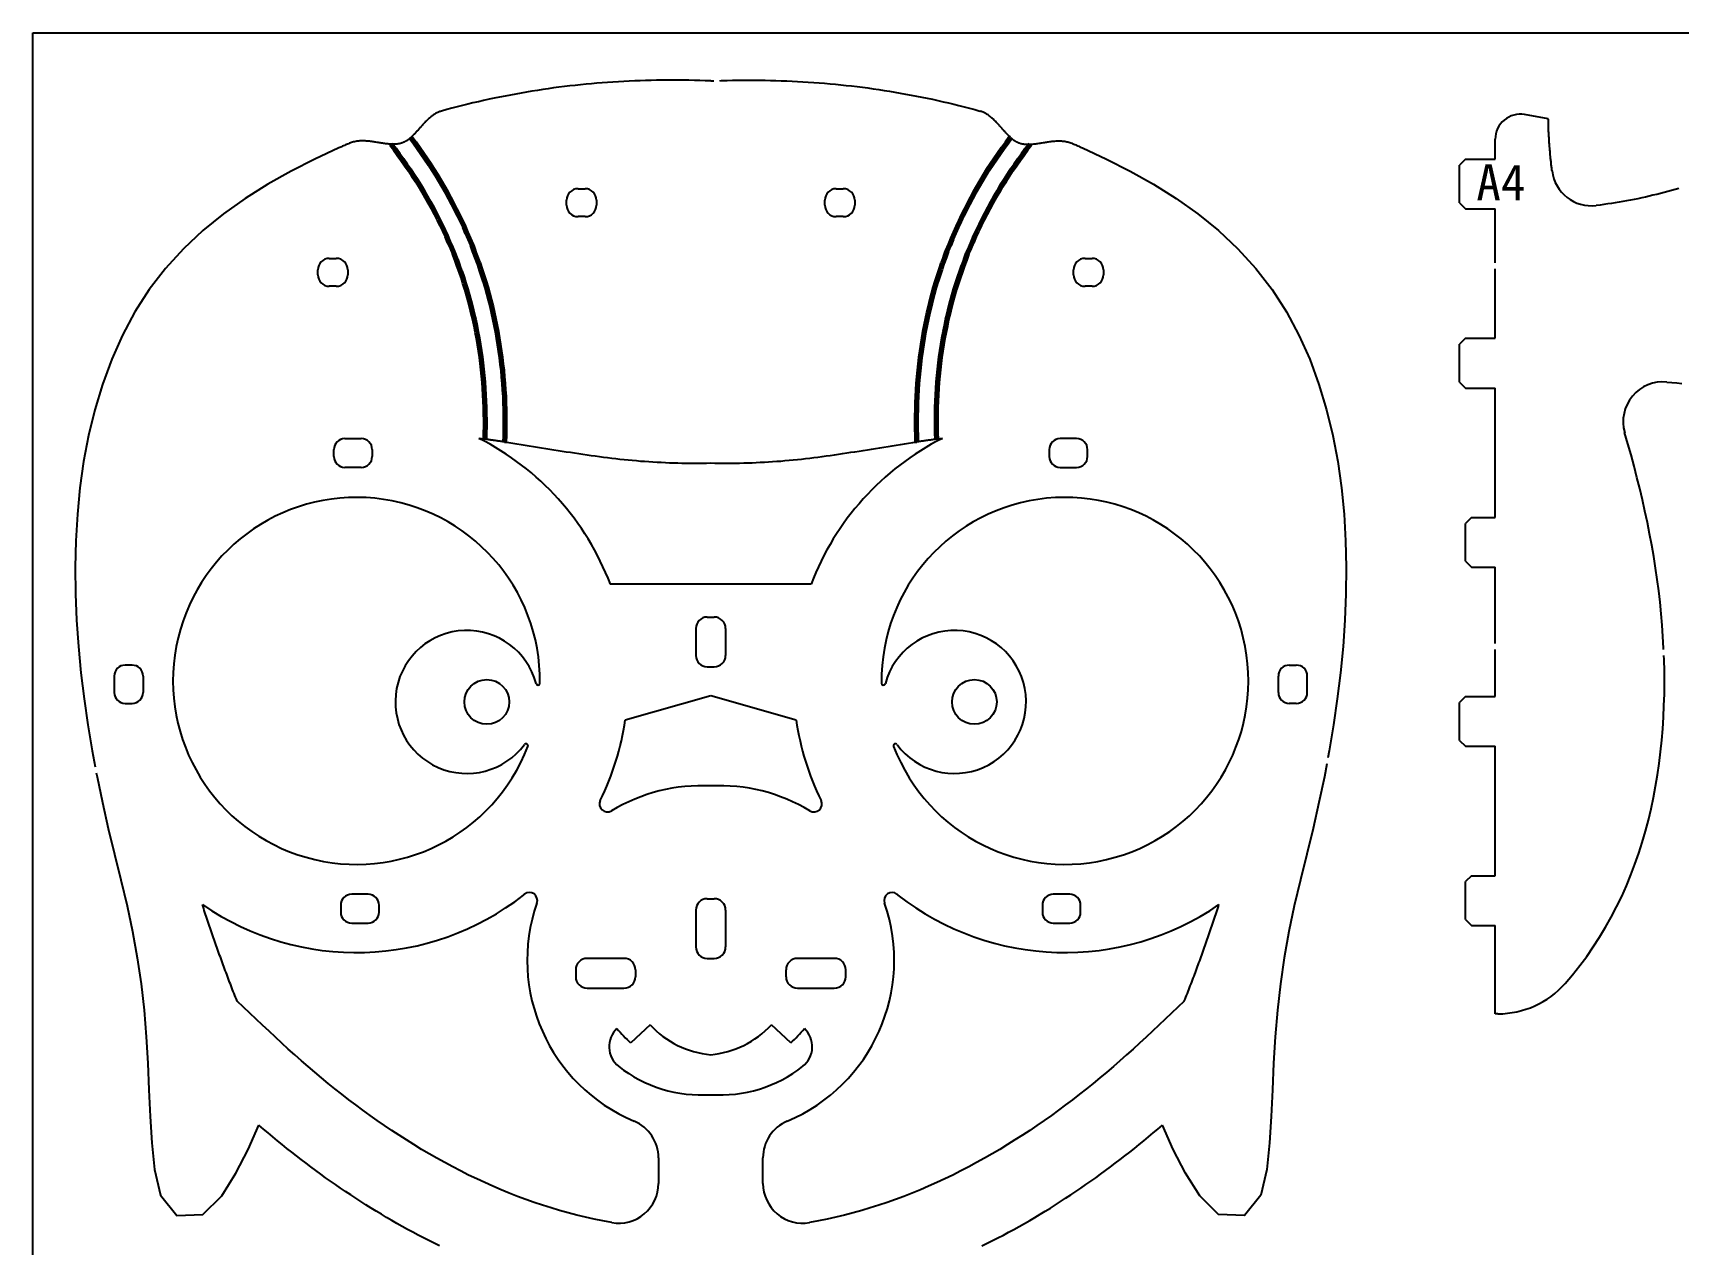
# Model space of a CAD drawing. Header units: millimetres. Extents: x 927 to 1533, y 508 to 795.
# Drawn here: x 927.2 to 1092.5, y 668.6 to 790.3 of the extents above; entities that cross this region are included whole.
import ezdxf

# ---------------------------------------------------------------- set-up
doc = ezdxf.new("R2010")
doc.units = ezdxf.units.MM
doc.layers.add('1', color=7, linetype='Continuous', true_color=0xffffff)
doc.layers.add('激光切割', color=7, linetype='Continuous')

msp = doc.modelspace()

# ---------------------------------------------------------------- linework, layer by layer
at = {"layer": '1', "color": 1, "linetype": 'Continuous', "lineweight": 70}
for points in [[(963.14, 779.1), (963.53, 778.6), (963.91, 778.08), (964.28, 777.57), (964.65, 777.05), (965, 776.52), (965.36, 775.99), (965.7, 775.46), (966.04, 774.92), (966.37, 774.37), (966.69, 773.82), (967, 773.27), (967.31, 772.71), (967.61, 772.14), (967.9, 771.58), (968.18, 771), (968.45, 770.43), (968.72, 769.85), (968.97, 769.27), (969.22, 768.69), (969.46, 768.11), (969.69, 767.52), (969.91, 766.93), (970.12, 766.33), (970.32, 765.74), (970.51, 765.14), (970.7, 764.53), (970.88, 763.93), (971.04, 763.32), (971.2, 762.71), (971.35, 762.1), (971.5, 761.48), (971.63, 760.86), (971.75, 760.24), (971.87, 759.61), (971.98, 758.98), (972.08, 758.35), (972.17, 757.72), (972.25, 757.09), (972.32, 756.46), (972.38, 755.82), (972.44, 755.19), (972.49, 754.55), (972.52, 753.92), (972.56, 753.28), (972.58, 752.65), (972.59, 752.01), (972.6, 751.38), (972.6, 750.74), (972.59, 750.1), (972.57, 749.47)], [(965.14, 779.78), (965.53, 779.25), (965.91, 778.72), (966.29, 778.19), (966.66, 777.65), (967.02, 777.1), (967.37, 776.55), (967.72, 775.99), (968.06, 775.43), (968.39, 774.87), (968.72, 774.3), (969.03, 773.72), (969.34, 773.14), (969.64, 772.56), (969.93, 771.97), (970.22, 771.38), (970.49, 770.79), (970.75, 770.2), (971.01, 769.6), (971.26, 769), (971.49, 768.39), (971.72, 767.78), (971.94, 767.17), (972.15, 766.56), (972.36, 765.95), (972.55, 765.33), (972.74, 764.7), (972.91, 764.08), (973.08, 763.45), (973.24, 762.82), (973.39, 762.19), (973.53, 761.55), (973.66, 760.91), (973.78, 760.27), (973.9, 759.62), (974, 758.97), (974.1, 758.32), (974.19, 757.67), (974.27, 757.02), (974.34, 756.37), (974.4, 755.72), (974.45, 755.07), (974.5, 754.41), (974.54, 753.76), (974.56, 753.11), (974.58, 752.46), (974.6, 751.8), (974.6, 751.15), (974.6, 750.49), (974.58, 749.84), (974.56, 749.18)], [(1016, 749.18), (1015.98, 749.84), (1015.96, 750.49), (1015.96, 751.15), (1015.96, 751.8), (1015.98, 752.46), (1016, 753.11), (1016.02, 753.76), (1016.06, 754.41), (1016.1, 755.07), (1016.16, 755.72), (1016.22, 756.37), (1016.29, 757.02), (1016.37, 757.67), (1016.46, 758.32), (1016.55, 758.97), (1016.66, 759.62), (1016.78, 760.27), (1016.9, 760.91), (1017.03, 761.55), (1017.17, 762.19), (1017.32, 762.82), (1017.48, 763.45), (1017.65, 764.08), (1017.82, 764.7), (1018.01, 765.33), (1018.2, 765.95), (1018.4, 766.56), (1018.62, 767.17), (1018.84, 767.78), (1019.06, 768.39), (1019.3, 769), (1019.55, 769.6), (1019.8, 770.2), (1020.07, 770.79), (1020.34, 771.38), (1020.62, 771.97), (1020.92, 772.56), (1021.22, 773.14), (1021.52, 773.72), (1021.84, 774.3), (1022.17, 774.87), (1022.5, 775.43), (1022.84, 775.99), (1023.18, 776.55), (1023.54, 777.1), (1023.9, 777.65), (1024.27, 778.19), (1024.65, 778.72), (1025.03, 779.25), (1025.42, 779.78)], [(1017.99, 749.47), (1017.97, 750.1), (1017.96, 750.74), (1017.96, 751.38), (1017.97, 752.01), (1017.98, 752.65), (1018, 753.28), (1018.03, 753.92), (1018.07, 754.55), (1018.12, 755.19), (1018.18, 755.82), (1018.24, 756.46), (1018.31, 757.09), (1018.39, 757.72), (1018.48, 758.35), (1018.58, 758.98), (1018.69, 759.61), (1018.8, 760.24), (1018.93, 760.86), (1019.06, 761.48), (1019.2, 762.1), (1019.35, 762.71), (1019.51, 763.32), (1019.68, 763.93), (1019.86, 764.53), (1020.04, 765.14), (1020.24, 765.74), (1020.44, 766.33), (1020.65, 766.93), (1020.87, 767.52), (1021.1, 768.11), (1021.34, 768.69), (1021.59, 769.27), (1021.84, 769.85), (1022.11, 770.43), (1022.38, 771), (1022.66, 771.58), (1022.95, 772.14), (1023.25, 772.71), (1023.56, 773.27), (1023.87, 773.82), (1024.19, 774.37), (1024.52, 774.92), (1024.86, 775.46), (1025.2, 775.99), (1025.55, 776.52), (1025.91, 777.05), (1026.28, 777.57), (1026.65, 778.08), (1027.03, 778.6), (1027.42, 779.1)]]:
    msp.add_lwpolyline(points, dxfattribs=at)
at = {"layer": '激光切割', "color": 7}
for p, q in [((927.16, 790.29), (1217.16, 790.29)), ((927.16, 580.29), (927.16, 790.29)), ((1079.45, 781.66), (1077.07, 782.08)), ((1074.13, 777.6), (1074.13, 779.62)), ((1071.13, 777.6), (1070.53, 777)), ((1071.13, 777.6), (1074.13, 777.6)), ((1070.53, 773.2), (1070.53, 777)), ((981.95, 774.63), (982.65, 774.63)), ((1007.9, 774.63), (1008.6, 774.63)), ((980.8, 772.98), (980.8, 773.48)), ((983.8, 773.48), (983.8, 772.98)), ((1006.75, 772.98), (1006.75, 773.48)), ((1009.75, 773.48), (1009.75, 772.98)), ((1070.53, 773.2), (1071.13, 772.6)), ((1071.13, 772.6), (1074.13, 772.6)), ((1074.13, 767.18), (1074.13, 772.6)), ((982.65, 771.83), (981.95, 771.83)), ((1008.6, 771.83), (1007.9, 771.83)), ((956.95, 767.63), (957.65, 767.63)), ((1032.9, 767.63), (1033.6, 767.63)), ((955.8, 765.98), (955.8, 766.48)), ((958.8, 766.48), (958.8, 765.98)), ((1031.75, 765.98), (1031.75, 766.48)), ((1034.75, 766.48), (1034.75, 765.98)), ((1074.13, 759.6), (1074.13, 766.58)), ((957.65, 764.83), (956.95, 764.83)), ((1033.6, 764.83), (1032.9, 764.83)), ((1071.13, 759.6), (1070.53, 759)), ((1070.53, 755.2), (1070.53, 759)), ((1071.13, 759.6), (1074.13, 759.6)), ((1070.53, 755.2), (1071.13, 754.6)), ((1071.13, 754.6), (1074.13, 754.6)), ((1074.13, 741.6), (1074.13, 754.6)), ((958.51, 749.52), (960.16, 749.52)), ((1032.05, 749.52), (1030.4, 749.52)), ((957.41, 747.72), (957.41, 748.42)), ((961.26, 748.42), (961.26, 747.72)), ((1029.3, 748.42), (1029.3, 747.72)), ((1033.15, 747.72), (1033.15, 748.42)), ((960.16, 746.62), (958.51, 746.62)), ((1030.4, 746.62), (1032.05, 746.62)), ((1071.73, 741.6), (1071.13, 741)), ((1071.13, 737.2), (1071.13, 741)), ((1071.73, 741.6), (1074.13, 741.6)), ((1071.13, 737.2), (1071.73, 736.6)), ((1071.73, 736.6), (1074.13, 736.6)), ((1074.13, 728.94), (1074.13, 736.6)), ((1005.37, 734.89), (985.19, 734.89)), ((994.93, 731.59), (995.63, 731.59)), ((993.78, 730.44), (993.78, 727.74)), ((996.78, 730.44), (996.78, 727.74)), ((1074.13, 723.6), (1074.13, 728.34)), ((937.13, 726.76), (936.43, 726.76)), ((994.93, 726.59), (995.63, 726.59)), ((1053.43, 726.76), (1054.13, 726.76)), ((935.33, 725.66), (935.33, 724.01)), ((938.23, 725.66), (938.23, 724.01)), ((1052.33, 724.01), (1052.33, 725.66)), ((1055.23, 724.01), (1055.23, 725.66)), ((936.43, 722.91), (937.13, 722.91)), ((995.28, 723.69), (986.69, 721.24)), ((1003.87, 721.24), (995.28, 723.69)), ((1054.13, 722.91), (1053.43, 722.91)), ((1071.13, 723.6), (1070.53, 723)), ((1070.53, 719.2), (1070.53, 723)), ((1071.13, 723.6), (1074.13, 723.6)), ((1070.53, 719.2), (1071.13, 718.6)), ((1071.13, 718.6), (1074.13, 718.6)), ((1074.13, 705.6), (1074.13, 718.6)), ((1071.73, 705.6), (1071.13, 705)), ((1071.13, 701.2), (1071.13, 705)), ((1071.73, 705.6), (1074.13, 705.6)), ((960.85, 703.73), (959.2, 703.73)), ((976.46, 703.66), (976.47, 703.66)), ((994.93, 703.29), (995.63, 703.29)), ((1014.09, 703.66), (1014.1, 703.66)), ((1031.36, 703.73), (1029.71, 703.73)), ((958.1, 702.63), (958.1, 701.93)), ((961.95, 701.93), (961.95, 702.63)), ((993.78, 702.14), (993.78, 698.44)), ((996.78, 702.14), (996.78, 698.44)), ((1028.61, 702.63), (1028.61, 701.93)), ((1032.46, 701.93), (1032.46, 702.63)), ((1071.13, 701.2), (1071.73, 700.6)), ((959.2, 700.83), (960.85, 700.83)), ((1029.71, 700.83), (1031.36, 700.83)), ((1071.73, 700.6), (1074.13, 700.6)), ((1074.13, 691.72), (1074.13, 700.6)), ((981.71, 696.14), (981.71, 695.44)), ((986.56, 697.29), (982.86, 697.29)), ((987.71, 696.14), (987.71, 695.44)), ((994.93, 697.29), (995.63, 697.29)), ((1002.85, 695.44), (1002.85, 696.14)), ((1007.7, 697.29), (1004, 697.29)), ((1008.85, 695.44), (1008.85, 696.14)), ((982.86, 694.29), (986.56, 694.29)), ((1004, 694.29), (1007.7, 694.29)), ((1074.39, 691.72), (1074.13, 691.72)), ((989.18, 690.62), (987.24, 688.81)), ((1003.32, 688.81), (1001.38, 690.62)), ((990.03, 677.24), (990.03, 674.68)), ((1000.53, 674.68), (1000.53, 677.24))]:
    msp.add_line(p, q, dxfattribs=at)
for points in [[(995.28, 785.46), (994.73, 785.48), (994.19, 785.5), (993.64, 785.51), (993.09, 785.53), (992.55, 785.54), (992, 785.54), (991.46, 785.55), (990.91, 785.55), (990.37, 785.54), (989.82, 785.53), (989.28, 785.52), (988.73, 785.51), (988.19, 785.49), (987.64, 785.47), (987.1, 785.45), (986.55, 785.42), (986.01, 785.39), (985.46, 785.35), (984.92, 785.32), (984.38, 785.28), (983.83, 785.23), (983.29, 785.18), (982.75, 785.13), (982.2, 785.08), (981.66, 785.02), (981.12, 784.96), (980.57, 784.9), (980.03, 784.83), (979.49, 784.76), (978.94, 784.68), (978.4, 784.6), (977.86, 784.52), (977.32, 784.43), (976.77, 784.34), (976.23, 784.25), (975.69, 784.15), (975.15, 784.05), (974.61, 783.95), (974.07, 783.84), (973.53, 783.73), (973, 783.62), (972.46, 783.5), (971.93, 783.38), (971.39, 783.25), (970.86, 783.13), (970.33, 782.99), (969.8, 782.86), (969.27, 782.72), (968.75, 782.58), (968.22, 782.43)], [(995.28, 785.46), (995.59, 785.47)], [(996.19, 785.49), (996.37, 785.5), (996.92, 785.51), (997.46, 785.53), (998.01, 785.54), (998.56, 785.54), (999.1, 785.55), (999.65, 785.55), (1000.19, 785.54), (1000.74, 785.53), (1001.28, 785.52), (1001.83, 785.51), (1002.37, 785.49), (1002.92, 785.47), (1003.46, 785.45), (1004.01, 785.42), (1004.55, 785.39), (1005.09, 785.35), (1005.64, 785.32), (1006.18, 785.28), (1006.73, 785.23), (1007.27, 785.18), (1007.81, 785.13), (1008.36, 785.08), (1008.9, 785.02), (1009.44, 784.96), (1009.99, 784.9), (1010.53, 784.83), (1011.07, 784.76), (1011.61, 784.68), (1012.16, 784.6), (1012.7, 784.52), (1013.24, 784.43), (1013.78, 784.34), (1014.33, 784.25), (1014.87, 784.15), (1015.41, 784.05), (1015.95, 783.95), (1016.49, 783.84), (1017.03, 783.73), (1017.56, 783.62), (1018.1, 783.5), (1018.63, 783.38), (1019.17, 783.25), (1019.7, 783.13), (1020.23, 782.99), (1020.76, 782.86), (1021.28, 782.72), (1021.81, 782.58), (1022.34, 782.43)], [(968.22, 782.43), (968.14, 782.41), (968.06, 782.38), (967.99, 782.35), (967.91, 782.32), (967.84, 782.29), (967.76, 782.25), (967.69, 782.22), (967.62, 782.18), (967.55, 782.13), (967.48, 782.09), (967.41, 782.05), (967.34, 782), (967.28, 781.95), (967.21, 781.9), (967.15, 781.85), (967.08, 781.8), (967.02, 781.74), (966.96, 781.69), (966.9, 781.63), (966.84, 781.58), (966.78, 781.52), (966.72, 781.46), (966.66, 781.4), (966.6, 781.35), (966.55, 781.29), (966.49, 781.23), (966.43, 781.17), (966.38, 781.11), (966.32, 781.04), (966.27, 780.98), (966.21, 780.92), (966.16, 780.86), (966.1, 780.8), (966.05, 780.74), (965.99, 780.67), (965.94, 780.61), (965.88, 780.55), (965.83, 780.49), (965.77, 780.43), (965.72, 780.37), (965.66, 780.31), (965.61, 780.24), (965.55, 780.18), (965.5, 780.12), (965.44, 780.07), (965.38, 780.01), (965.32, 779.95), (965.26, 779.89), (965.2, 779.84), (965.14, 779.78)], [(1025.42, 779.78), (1025.36, 779.84), (1025.3, 779.89), (1025.24, 779.95), (1025.18, 780.01), (1025.12, 780.07), (1025.06, 780.12), (1025.01, 780.18), (1024.95, 780.24), (1024.89, 780.31), (1024.84, 780.37), (1024.78, 780.43), (1024.73, 780.49), (1024.67, 780.55), (1024.62, 780.61), (1024.56, 780.67), (1024.51, 780.74), (1024.46, 780.8), (1024.4, 780.86), (1024.35, 780.92), (1024.29, 780.98), (1024.24, 781.04), (1024.18, 781.11), (1024.13, 781.17), (1024.07, 781.23), (1024.01, 781.29), (1023.96, 781.35), (1023.9, 781.4), (1023.84, 781.46), (1023.78, 781.52), (1023.72, 781.58), (1023.66, 781.63), (1023.6, 781.69), (1023.54, 781.74), (1023.48, 781.8), (1023.41, 781.85), (1023.35, 781.9), (1023.28, 781.95), (1023.22, 782), (1023.15, 782.05), (1023.08, 782.09), (1023.01, 782.13), (1022.94, 782.18), (1022.87, 782.22), (1022.79, 782.25), (1022.72, 782.29), (1022.65, 782.32), (1022.57, 782.35), (1022.49, 782.38), (1022.42, 782.41), (1022.34, 782.43)], [(1079.83, 776.42), (1079.82, 776.53), (1079.81, 776.63), (1079.8, 776.74), (1079.78, 776.84), (1079.77, 776.94), (1079.76, 777.05), (1079.75, 777.15), (1079.74, 777.26), (1079.73, 777.36), (1079.72, 777.47), (1079.7, 777.57), (1079.69, 777.67), (1079.68, 777.78), (1079.67, 777.88), (1079.66, 777.99), (1079.65, 778.09), (1079.64, 778.2), (1079.63, 778.3), (1079.63, 778.41), (1079.62, 778.51), (1079.61, 778.62), (1079.6, 778.72), (1079.59, 778.83), (1079.58, 778.93), (1079.57, 779.04), (1079.57, 779.14), (1079.56, 779.25), (1079.55, 779.35), (1079.55, 779.45), (1079.54, 779.56), (1079.53, 779.66), (1079.53, 779.77), (1079.52, 779.87), (1079.51, 779.98), (1079.51, 780.08), (1079.5, 780.19), (1079.5, 780.29), (1079.49, 780.4), (1079.49, 780.51), (1079.48, 780.61), (1079.48, 780.72), (1079.48, 780.82), (1079.47, 780.93), (1079.47, 781.03), (1079.47, 781.14), (1079.46, 781.24), (1079.46, 781.35), (1079.46, 781.45), (1079.46, 781.56), (1079.45, 781.66)], [(963.14, 779.1), (963.03, 779.11), (962.93, 779.12), (962.82, 779.13), (962.71, 779.14), (962.6, 779.15), (962.5, 779.17), (962.39, 779.19), (962.28, 779.2), (962.17, 779.22), (962.07, 779.24), (961.96, 779.25), (961.85, 779.27), (961.75, 779.29), (961.64, 779.31), (961.53, 779.32), (961.43, 779.34), (961.32, 779.36), (961.21, 779.37), (961.1, 779.39), (961, 779.4), (960.89, 779.41), (960.78, 779.42), (960.67, 779.43), (960.57, 779.44), (960.46, 779.44), (960.35, 779.44), (960.24, 779.45), (960.14, 779.44), (960.03, 779.44), (959.92, 779.43), (959.81, 779.42), (959.7, 779.4), (959.6, 779.39), (959.49, 779.36), (959.39, 779.34), (959.28, 779.31), (959.18, 779.28), (959.08, 779.24), (958.98, 779.2), (958.88, 779.15), (958.79, 779.11), (958.69, 779.07), (958.59, 779.03), (958.49, 778.99), (958.39, 778.95), (958.29, 778.91), (958.2, 778.86), (958.1, 778.82), (958, 778.78), (957.9, 778.74)], [(965.14, 779.78), (965.11, 779.75), (965.07, 779.72), (965.04, 779.7), (965.01, 779.67), (964.97, 779.64), (964.94, 779.61), (964.9, 779.59), (964.87, 779.56), (964.83, 779.54), (964.8, 779.51), (964.76, 779.49), (964.73, 779.46), (964.69, 779.44), (964.65, 779.42), (964.61, 779.39), (964.58, 779.37), (964.54, 779.35), (964.5, 779.33), (964.46, 779.31), (964.42, 779.3), (964.38, 779.28), (964.34, 779.26), (964.3, 779.25), (964.26, 779.23), (964.22, 779.22), (964.18, 779.2), (964.14, 779.19), (964.09, 779.18), (964.05, 779.17), (964.01, 779.16), (963.97, 779.15), (963.92, 779.14), (963.88, 779.13), (963.84, 779.13), (963.79, 779.12), (963.75, 779.12), (963.71, 779.11), (963.66, 779.11), (963.62, 779.1), (963.58, 779.1), (963.53, 779.1), (963.49, 779.1), (963.45, 779.1), (963.4, 779.1), (963.36, 779.1), (963.32, 779.1), (963.27, 779.1), (963.23, 779.1), (963.19, 779.1), (963.14, 779.1)], [(1025.42, 779.78), (1025.45, 779.75), (1025.48, 779.72), (1025.52, 779.7), (1025.55, 779.67), (1025.59, 779.64), (1025.62, 779.61), (1025.65, 779.59), (1025.69, 779.56), (1025.72, 779.54), (1025.76, 779.51), (1025.8, 779.49), (1025.83, 779.46), (1025.87, 779.44), (1025.91, 779.42), (1025.95, 779.39), (1025.98, 779.37), (1026.02, 779.35), (1026.06, 779.33), (1026.1, 779.31), (1026.14, 779.3), (1026.18, 779.28), (1026.22, 779.26), (1026.26, 779.25), (1026.3, 779.23), (1026.34, 779.22), (1026.38, 779.2), (1026.42, 779.19), (1026.47, 779.18), (1026.51, 779.17), (1026.55, 779.16), (1026.59, 779.15), (1026.64, 779.14), (1026.68, 779.13), (1026.72, 779.13), (1026.77, 779.12), (1026.81, 779.12), (1026.85, 779.11), (1026.9, 779.11), (1026.94, 779.1), (1026.98, 779.1), (1027.03, 779.1), (1027.07, 779.1), (1027.11, 779.1), (1027.16, 779.1), (1027.2, 779.1), (1027.24, 779.1), (1027.29, 779.1), (1027.33, 779.1), (1027.37, 779.1), (1027.42, 779.1)], [(1027.42, 779.1), (1027.52, 779.11), (1027.63, 779.12), (1027.74, 779.13), (1027.85, 779.14), (1027.96, 779.15), (1028.06, 779.17), (1028.17, 779.19), (1028.28, 779.2), (1028.38, 779.22), (1028.49, 779.24), (1028.6, 779.25), (1028.71, 779.27), (1028.81, 779.29), (1028.92, 779.31), (1029.03, 779.32), (1029.13, 779.34), (1029.24, 779.36), (1029.35, 779.37), (1029.46, 779.39), (1029.56, 779.4), (1029.67, 779.41), (1029.78, 779.42), (1029.88, 779.43), (1029.99, 779.44), (1030.1, 779.44), (1030.21, 779.44), (1030.32, 779.45), (1030.42, 779.44), (1030.53, 779.44), (1030.64, 779.43), (1030.75, 779.42), (1030.86, 779.4), (1030.96, 779.39), (1031.07, 779.36), (1031.17, 779.34), (1031.28, 779.31), (1031.38, 779.28), (1031.48, 779.24), (1031.58, 779.2), (1031.67, 779.15), (1031.77, 779.11), (1031.87, 779.07), (1031.97, 779.03), (1032.07, 778.99), (1032.17, 778.95), (1032.26, 778.91), (1032.36, 778.86), (1032.46, 778.82), (1032.56, 778.78), (1032.66, 778.74)], [(957.9, 778.74), (955.48, 777.62), (953.11, 776.41), (950.77, 775.09), (948.5, 773.66), (946.32, 772.11), (944.25, 770.44), (942.3, 768.61), (940.49, 766.63), (938.86, 764.5), (937.42, 762.27), (936.17, 759.93), (935.08, 757.49), (934.15, 754.97), (933.38, 752.41), (932.75, 749.83), (932.26, 747.22), (931.89, 744.59), (931.63, 741.94), (931.47, 739.26), (931.41, 736.59), (931.44, 733.93), (931.55, 731.28), (931.73, 728.64), (931.99, 726), (932.3, 723.38), (932.69, 720.76), (933.12, 718.15), (933.42, 716.54)], [(1032.66, 778.74), (1035.07, 777.62), (1037.45, 776.41), (1039.79, 775.09), (1042.06, 773.66), (1044.23, 772.11), (1046.3, 770.44), (1048.26, 768.61), (1050.07, 766.63), (1051.7, 764.5), (1053.14, 762.27), (1054.39, 759.93), (1055.48, 757.49), (1056.41, 754.97), (1057.18, 752.41), (1057.81, 749.83), (1058.3, 747.22), (1058.67, 744.59), (1058.93, 741.94), (1059.09, 739.26), (1059.15, 736.59), (1059.12, 733.93), (1059.01, 731.28), (1058.83, 728.64), (1058.57, 726), (1058.25, 723.38), (1057.87, 720.76), (1057.44, 718.15), (1057.3, 717.43)], [(1092.57, 774.67), (1092.2, 774.56), (1091.83, 774.45), (1091.46, 774.35), (1091.09, 774.25), (1090.72, 774.15), (1090.35, 774.06), (1089.97, 773.97), (1089.6, 773.88), (1089.22, 773.79), (1088.85, 773.71), (1088.47, 773.63), (1088.09, 773.55), (1087.71, 773.48), (1087.33, 773.41), (1086.95, 773.34), (1086.57, 773.28), (1086.19, 773.21), (1085.81, 773.15), (1085.43, 773.1), (1085.05, 773.04), (1084.67, 772.99), (1084.28, 772.95)], [(1091.37, 755.21), (1091.87, 755.16), (1092.37, 755.12), (1092.88, 755.07)], [(971.98, 749.55), (972, 749.54), (972.01, 749.54), (972.02, 749.54), (972.03, 749.54), (972.04, 749.54), (972.06, 749.54), (972.07, 749.54), (972.08, 749.53), (972.09, 749.53), (972.1, 749.53), (972.11, 749.53), (972.13, 749.53), (972.14, 749.53), (972.15, 749.52), (972.16, 749.52), (972.17, 749.52), (972.18, 749.52), (972.2, 749.52), (972.21, 749.52), (972.22, 749.51), (972.23, 749.51), (972.24, 749.51), (972.25, 749.51), (972.27, 749.51), (972.28, 749.51), (972.29, 749.51), (972.3, 749.5), (972.31, 749.5), (972.33, 749.5), (972.34, 749.5), (972.35, 749.5), (972.36, 749.5), (972.37, 749.49), (972.38, 749.49), (972.4, 749.49), (972.41, 749.49), (972.42, 749.49), (972.43, 749.49), (972.44, 749.48), (972.45, 749.48), (972.47, 749.48), (972.48, 749.48), (972.49, 749.48), (972.5, 749.48), (972.51, 749.48), (972.53, 749.47), (972.54, 749.47), (972.55, 749.47), (972.56, 749.47), (972.57, 749.47)], [(974.56, 749.18), (974.52, 749.19), (974.48, 749.19), (974.44, 749.2), (974.4, 749.2), (974.36, 749.21), (974.32, 749.22), (974.28, 749.22), (974.24, 749.23), (974.2, 749.23), (974.16, 749.24), (974.12, 749.25), (974.08, 749.25), (974.04, 749.26), (974, 749.26), (973.96, 749.27), (973.93, 749.28), (973.89, 749.28), (973.85, 749.29), (973.81, 749.29), (973.77, 749.3), (973.73, 749.3), (973.69, 749.31), (973.65, 749.32), (973.61, 749.32), (973.57, 749.33), (973.53, 749.33), (973.49, 749.34), (973.45, 749.34), (973.41, 749.35), (973.37, 749.36), (973.33, 749.36), (973.29, 749.37), (973.25, 749.37), (973.21, 749.38), (973.17, 749.38), (973.13, 749.39), (973.09, 749.4), (973.05, 749.4), (973.01, 749.41), (972.97, 749.41), (972.93, 749.42), (972.89, 749.42), (972.85, 749.43), (972.81, 749.43), (972.77, 749.44), (972.73, 749.45), (972.69, 749.45), (972.65, 749.46), (972.61, 749.46), (972.57, 749.47)], [(974.56, 749.18), (974.98, 749.12), (975.39, 749.05), (975.81, 748.99), (976.22, 748.93), (976.63, 748.86), (977.05, 748.8), (977.46, 748.73), (977.88, 748.66), (978.29, 748.6), (978.7, 748.53), (979.12, 748.47), (979.53, 748.4), (979.95, 748.34), (980.36, 748.27), (980.77, 748.21), (981.19, 748.15), (981.6, 748.08), (982.02, 748.02), (982.43, 747.96), (982.85, 747.9), (983.26, 747.84), (983.67, 747.78), (984.09, 747.73), (984.5, 747.67), (984.92, 747.62), (985.33, 747.57), (985.74, 747.52), (986.16, 747.47), (986.57, 747.43), (986.99, 747.39), (987.4, 747.35), (987.82, 747.31), (988.23, 747.27), (988.64, 747.24), (989.06, 747.21), (989.47, 747.18), (989.89, 747.16), (990.3, 747.14), (990.72, 747.12), (991.13, 747.1), (991.55, 747.09), (991.96, 747.08), (992.38, 747.07), (992.79, 747.06), (993.21, 747.06), (993.62, 747.06), (994.03, 747.06), (994.45, 747.07), (994.86, 747.07), (995.28, 747.09)], [(995.28, 747.09), (995.69, 747.07), (996.11, 747.07), (996.52, 747.06), (996.94, 747.06), (997.35, 747.06), (997.77, 747.06), (998.18, 747.07), (998.6, 747.08), (999.01, 747.09), (999.43, 747.1), (999.84, 747.12), (1000.26, 747.14), (1000.67, 747.16), (1001.08, 747.18), (1001.5, 747.21), (1001.91, 747.24), (1002.33, 747.27), (1002.74, 747.31), (1003.16, 747.35), (1003.57, 747.39), (1003.99, 747.43), (1004.4, 747.47), (1004.81, 747.52), (1005.23, 747.57), (1005.64, 747.62), (1006.06, 747.67), (1006.47, 747.73), (1006.89, 747.78), (1007.3, 747.84), (1007.71, 747.9), (1008.13, 747.96), (1008.54, 748.02), (1008.96, 748.08), (1009.37, 748.15), (1009.78, 748.21), (1010.2, 748.27), (1010.61, 748.34), (1011.03, 748.4), (1011.44, 748.47), (1011.85, 748.53), (1012.27, 748.6), (1012.68, 748.66), (1013.1, 748.73), (1013.51, 748.8), (1013.92, 748.86), (1014.34, 748.93), (1014.75, 748.99), (1015.17, 749.05), (1015.58, 749.12), (1016, 749.18)], [(1017.99, 749.47), (1017.95, 749.46), (1017.91, 749.46), (1017.87, 749.45), (1017.83, 749.45), (1017.79, 749.44), (1017.75, 749.43), (1017.71, 749.43), (1017.67, 749.42), (1017.63, 749.42), (1017.59, 749.41), (1017.55, 749.41), (1017.51, 749.4), (1017.47, 749.4), (1017.43, 749.39), (1017.39, 749.38), (1017.35, 749.38), (1017.31, 749.37), (1017.27, 749.37), (1017.23, 749.36), (1017.19, 749.36), (1017.15, 749.35), (1017.11, 749.34), (1017.07, 749.34), (1017.03, 749.33), (1016.99, 749.33), (1016.95, 749.32), (1016.91, 749.32), (1016.87, 749.31), (1016.83, 749.3), (1016.79, 749.3), (1016.75, 749.29), (1016.71, 749.29), (1016.67, 749.28), (1016.63, 749.28), (1016.59, 749.27), (1016.55, 749.26), (1016.51, 749.26), (1016.47, 749.25), (1016.43, 749.25), (1016.39, 749.24), (1016.35, 749.23), (1016.31, 749.23), (1016.27, 749.22), (1016.23, 749.22), (1016.19, 749.21), (1016.15, 749.2), (1016.11, 749.2), (1016.07, 749.19), (1016.04, 749.19), (1016, 749.18)], [(1017.99, 749.47), (1018, 749.47), (1018.01, 749.47), (1018.02, 749.47), (1018.03, 749.47), (1018.05, 749.48), (1018.06, 749.48), (1018.07, 749.48), (1018.08, 749.48), (1018.09, 749.48), (1018.1, 749.48), (1018.12, 749.48), (1018.13, 749.49), (1018.14, 749.49), (1018.15, 749.49), (1018.16, 749.49), (1018.17, 749.49), (1018.19, 749.49), (1018.2, 749.5), (1018.21, 749.5), (1018.22, 749.5), (1018.23, 749.5), (1018.25, 749.5), (1018.26, 749.5), (1018.27, 749.51), (1018.28, 749.51), (1018.29, 749.51), (1018.3, 749.51), (1018.32, 749.51), (1018.33, 749.51), (1018.34, 749.51), (1018.35, 749.52), (1018.36, 749.52), (1018.37, 749.52), (1018.39, 749.52), (1018.4, 749.52), (1018.41, 749.52), (1018.42, 749.53), (1018.43, 749.53), (1018.44, 749.53), (1018.46, 749.53), (1018.47, 749.53), (1018.48, 749.53), (1018.49, 749.54), (1018.5, 749.54), (1018.52, 749.54), (1018.53, 749.54), (1018.54, 749.54), (1018.55, 749.54), (1018.56, 749.54), (1018.57, 749.55)], [(1091.05, 728.32), (1091.05, 728.46), (1090.98, 729.62), (1090.9, 730.77), (1090.8, 731.92), (1090.69, 733.07), (1090.55, 734.21), (1090.4, 735.36), (1090.24, 736.51), (1090.06, 737.66), (1089.86, 738.8), (1089.64, 739.94), (1089.41, 741.09), (1089.17, 742.23), (1088.91, 743.36), (1088.64, 744.5), (1088.36, 745.63), (1088.07, 746.75), (1087.77, 747.88), (1087.45, 749), (1087.13, 750.12)], [(1081.15, 694.76), (1081.9, 695.65), (1082.63, 696.56), (1083.32, 697.49), (1083.98, 698.44), (1084.61, 699.42), (1085.21, 700.41), (1085.78, 701.43), (1086.32, 702.46), (1086.83, 703.52), (1087.31, 704.59), (1087.75, 705.67), (1088.16, 706.75), (1088.54, 707.85), (1088.89, 708.95), (1089.22, 710.06), (1089.51, 711.18), (1089.78, 712.31), (1090.02, 713.44), (1090.24, 714.58), (1090.43, 715.73), (1090.6, 716.89), (1090.74, 718.05), (1090.86, 719.21), (1090.96, 720.37), (1091.03, 721.53), (1091.08, 722.69), (1091.12, 723.84), (1091.13, 725), (1091.12, 726.16), (1091.09, 727.31), (1091.08, 727.72)], [(933.53, 715.95), (933.61, 715.54), (934.15, 712.94), (934.74, 710.35), (935.37, 707.76), (936.01, 705.17), (936.63, 702.58), (937.18, 699.98), (937.65, 697.36), (938.03, 694.73), (938.33, 692.08), (938.55, 689.42), (938.71, 686.75), (938.82, 684.08), (938.94, 681.41), (939.11, 678.75), (939.39, 676.09), (939.99, 673.51), (941.64, 671.45), (944.24, 671.54), (946.14, 673.43), (947.56, 675.71), (948.79, 678.09), (949.87, 680.54)], [(1057.19, 716.84), (1056.95, 715.54), (1056.41, 712.94), (1055.82, 710.35), (1055.19, 707.76), (1054.55, 705.17), (1053.93, 702.58), (1053.38, 699.98), (1052.91, 697.36), (1052.53, 694.73), (1052.23, 692.08), (1052.01, 689.42), (1051.85, 686.75), (1051.73, 684.08), (1051.61, 681.41), (1051.45, 678.75), (1051.17, 676.09), (1050.57, 673.51), (1048.92, 671.45), (1046.32, 671.54), (1044.42, 673.43), (1043, 675.71), (1041.77, 678.09), (1040.69, 680.54)], [(947.69, 692.99), (947.61, 693.19), (947.53, 693.38), (947.46, 693.57), (947.38, 693.76), (947.3, 693.95), (947.23, 694.14), (947.15, 694.34), (947.08, 694.53), (947.01, 694.72), (946.93, 694.91), (946.86, 695.11), (946.78, 695.3), (946.71, 695.49), (946.64, 695.69), (946.57, 695.88), (946.49, 696.07), (946.42, 696.26), (946.35, 696.46), (946.28, 696.65), (946.21, 696.85), (946.14, 697.04), (946.07, 697.23), (946, 697.43), (945.93, 697.62), (945.86, 697.82), (945.79, 698.01), (945.72, 698.2), (945.65, 698.4), (945.59, 698.59), (945.52, 698.79), (945.45, 698.98), (945.38, 699.18), (945.31, 699.37), (945.25, 699.57), (945.18, 699.76), (945.11, 699.96), (945.04, 700.15), (944.98, 700.35), (944.91, 700.54), (944.85, 700.74), (944.78, 700.93), (944.71, 701.13), (944.65, 701.32), (944.58, 701.52), (944.52, 701.71), (944.45, 701.91), (944.39, 702.1), (944.33, 702.3), (944.26, 702.5), (944.2, 702.69)], [(976.56, 703.74), (976.56, 703.74), (976.56, 703.74), (976.56, 703.74), (976.55, 703.74), (976.55, 703.73), (976.55, 703.73), (976.55, 703.73), (976.55, 703.73), (976.54, 703.73), (976.54, 703.73), (976.54, 703.73), (976.54, 703.72), (976.54, 703.72), (976.53, 703.72), (976.53, 703.72), (976.53, 703.72), (976.53, 703.72), (976.53, 703.71), (976.52, 703.71), (976.52, 703.71), (976.52, 703.71), (976.52, 703.71), (976.52, 703.71), (976.51, 703.7), (976.51, 703.7), (976.51, 703.7), (976.51, 703.7), (976.51, 703.7), (976.5, 703.7), (976.5, 703.7), (976.5, 703.69), (976.5, 703.69), (976.5, 703.69), (976.49, 703.69), (976.49, 703.69), (976.49, 703.69), (976.49, 703.68), (976.49, 703.68), (976.48, 703.68), (976.48, 703.68), (976.48, 703.68), (976.48, 703.68), (976.48, 703.68), (976.47, 703.67), (976.47, 703.67), (976.47, 703.67), (976.47, 703.67), (976.47, 703.67), (976.46, 703.67), (976.46, 703.66)], [(1014, 703.74), (1014, 703.74), (1014, 703.74), (1014, 703.74), (1014.01, 703.74), (1014.01, 703.73), (1014.01, 703.73), (1014.01, 703.73), (1014.01, 703.73), (1014.02, 703.73), (1014.02, 703.73), (1014.02, 703.73), (1014.02, 703.72), (1014.02, 703.72), (1014.03, 703.72), (1014.03, 703.72), (1014.03, 703.72), (1014.03, 703.72), (1014.03, 703.71), (1014.03, 703.71), (1014.04, 703.71), (1014.04, 703.71), (1014.04, 703.71), (1014.04, 703.71), (1014.04, 703.7), (1014.05, 703.7), (1014.05, 703.7), (1014.05, 703.7), (1014.05, 703.7), (1014.05, 703.7), (1014.06, 703.7), (1014.06, 703.69), (1014.06, 703.69), (1014.06, 703.69), (1014.06, 703.69), (1014.07, 703.69), (1014.07, 703.69), (1014.07, 703.68), (1014.07, 703.68), (1014.07, 703.68), (1014.08, 703.68), (1014.08, 703.68), (1014.08, 703.68), (1014.08, 703.68), (1014.08, 703.67), (1014.09, 703.67), (1014.09, 703.67), (1014.09, 703.67), (1014.09, 703.67), (1014.09, 703.67), (1014.1, 703.66)], [(1042.87, 692.99), (1042.95, 693.19), (1043.03, 693.38), (1043.1, 693.57), (1043.18, 693.76), (1043.25, 693.95), (1043.33, 694.14), (1043.4, 694.34), (1043.48, 694.53), (1043.55, 694.72), (1043.63, 694.91), (1043.7, 695.11), (1043.77, 695.3), (1043.85, 695.49), (1043.92, 695.69), (1043.99, 695.88), (1044.06, 696.07), (1044.14, 696.26), (1044.21, 696.46), (1044.28, 696.65), (1044.35, 696.85), (1044.42, 697.04), (1044.49, 697.23), (1044.56, 697.43), (1044.63, 697.62), (1044.7, 697.82), (1044.77, 698.01), (1044.84, 698.2), (1044.9, 698.4), (1044.97, 698.59), (1045.04, 698.79), (1045.11, 698.98), (1045.18, 699.18), (1045.25, 699.37), (1045.31, 699.57), (1045.38, 699.76), (1045.45, 699.96), (1045.51, 700.15), (1045.58, 700.35), (1045.65, 700.54), (1045.71, 700.74), (1045.78, 700.93), (1045.84, 701.13), (1045.91, 701.32), (1045.97, 701.52), (1046.04, 701.71), (1046.1, 701.91), (1046.17, 702.1), (1046.23, 702.3), (1046.3, 702.5), (1046.36, 702.69)], [(985.34, 670.74), (984.45, 670.9), (983.57, 671.08), (982.69, 671.28), (981.82, 671.49), (980.95, 671.71), (980.09, 671.95), (979.24, 672.21), (978.39, 672.48), (977.54, 672.76), (976.7, 673.06), (975.86, 673.37), (975.03, 673.7), (974.21, 674.04), (973.39, 674.39), (972.57, 674.76), (971.76, 675.13), (970.95, 675.52), (970.15, 675.93), (969.35, 676.34), (968.56, 676.77), (967.77, 677.2), (966.99, 677.65), (966.22, 678.1), (965.46, 678.57), (964.71, 679.04), (963.96, 679.52), (963.22, 680), (962.49, 680.5), (961.76, 681), (961.04, 681.51), (960.32, 682.03), (959.61, 682.56), (958.91, 683.09), (958.21, 683.63), (957.52, 684.17), (956.84, 684.73), (956.16, 685.29), (955.48, 685.85), (954.81, 686.42), (954.14, 687), (953.48, 687.58), (952.83, 688.17), (952.18, 688.76), (951.53, 689.36), (950.89, 689.97), (950.25, 690.57), (949.61, 691.18), (948.97, 691.78), (948.33, 692.39), (947.69, 692.99)], [(1042.87, 692.99), (1042.23, 692.39), (1041.59, 691.78), (1040.95, 691.18), (1040.31, 690.57), (1039.67, 689.97), (1039.03, 689.36), (1038.38, 688.76), (1037.73, 688.17), (1037.07, 687.58), (1036.41, 687), (1035.75, 686.42), (1035.08, 685.85), (1034.4, 685.29), (1033.72, 684.73), (1033.04, 684.17), (1032.35, 683.63), (1031.65, 683.09), (1030.95, 682.56), (1030.24, 682.03), (1029.52, 681.51), (1028.8, 681), (1028.07, 680.5), (1027.34, 680), (1026.6, 679.52), (1025.85, 679.04), (1025.1, 678.57), (1024.33, 678.1), (1023.56, 677.65), (1022.79, 677.2), (1022, 676.77), (1021.21, 676.34), (1020.41, 675.93), (1019.61, 675.52), (1018.8, 675.13), (1017.99, 674.76), (1017.17, 674.39), (1016.35, 674.04), (1015.52, 673.7), (1014.69, 673.37), (1013.86, 673.06), (1013.02, 672.76), (1012.17, 672.48), (1011.32, 672.21), (1010.47, 671.95), (1009.6, 671.71), (1008.74, 671.49), (1007.87, 671.28), (1006.99, 671.08), (1006.1, 670.9), (1005.22, 670.74)], [(968.03, 668.4), (967.49, 668.67), (966.95, 668.94), (966.41, 669.21), (965.87, 669.49), (965.34, 669.77), (964.81, 670.06), (964.28, 670.36), (963.75, 670.65), (963.22, 670.95), (962.7, 671.26), (962.18, 671.57), (961.66, 671.88), (961.14, 672.2), (960.63, 672.53), (960.12, 672.85), (959.61, 673.18), (959.1, 673.52), (958.59, 673.86), (958.09, 674.2), (957.58, 674.55), (957.08, 674.9), (956.58, 675.25), (956.09, 675.61), (955.59, 675.97), (955.1, 676.34), (954.62, 676.7), (954.13, 677.07), (953.65, 677.45), (953.17, 677.82), (952.69, 678.2), (952.21, 678.58), (951.74, 678.97), (951.27, 679.36), (950.8, 679.75), (950.33, 680.14), (949.87, 680.54)], [(1022.53, 668.4), (1023.07, 668.67), (1023.61, 668.94), (1024.15, 669.21), (1024.69, 669.49), (1025.22, 669.77), (1025.75, 670.06), (1026.28, 670.36), (1026.81, 670.65), (1027.34, 670.95), (1027.86, 671.26), (1028.38, 671.57), (1028.9, 671.88), (1029.42, 672.2), (1029.93, 672.53), (1030.44, 672.85), (1030.95, 673.18), (1031.46, 673.52), (1031.97, 673.86), (1032.47, 674.2), (1032.98, 674.55), (1033.48, 674.9), (1033.97, 675.25), (1034.47, 675.61), (1034.96, 675.97), (1035.45, 676.34), (1035.94, 676.7), (1036.43, 677.07), (1036.91, 677.45), (1037.39, 677.82), (1037.87, 678.2), (1038.35, 678.58), (1038.82, 678.97), (1039.29, 679.36), (1039.76, 679.75), (1040.23, 680.14), (1040.69, 680.54)]]:
    msp.add_lwpolyline(points, dxfattribs=at)
for centre in [(972.78, 723.06), (1021.78, 723.06)]:
    msp.add_circle(centre, 2.25, dxfattribs=at)
for centre, radius, start, end in [((1076.63, 779.62), 2.5, 80, 180), ((1083.8, 776.92), 4, 187.1123, 276.8635), ((981.95, 773.48), 1.15, 90, 180), ((982.65, 773.48), 1.15, 0, 90), ((1007.9, 773.48), 1.15, 90, 180), ((1008.6, 773.48), 1.15, 0, 90), ((981.95, 772.98), 1.15, 180, 270), ((982.65, 772.98), 1.15, 270, 0), ((1007.9, 772.98), 1.15, 180, 270), ((1008.6, 772.98), 1.15, 270, 0), ((956.95, 766.48), 1.15, 90, 180), ((957.65, 766.48), 1.15, 0, 90), ((1032.9, 766.48), 1.15, 90, 180), ((1033.6, 766.48), 1.15, 0, 90), ((956.95, 765.98), 1.15, 180, 270), ((957.65, 765.98), 1.15, 270, 0), ((1032.9, 765.98), 1.15, 180, 270), ((1033.6, 765.98), 1.15, 270, 0), ((1090.98, 751.23), 4, 84.3397, 196.1324), ((958.51, 748.42), 1.1, 90, 180), ((960.16, 748.42), 1.1, 0, 90), ((959.68, 725.18), 27.3, 20.8393, 63.2051), ((1030.88, 725.18), 27.3, 116.7949, 159.1607), ((1030.4, 748.42), 1.1, 90, 180), ((1032.05, 748.42), 1.1, 0, 90), ((958.51, 747.72), 1.1, 180, 270), ((960.16, 747.72), 1.1, 270, 0), ((1030.4, 747.72), 1.1, 180, 270), ((1032.05, 747.72), 1.1, 270, 0), ((959.68, 725.18), 18.44, 359.3151, 339.0484), ((1030.88, 725.18), 18.44, 200.9516, 180.6849), ((994.93, 730.44), 1.15, 90, 180), ((995.63, 730.44), 1.15, 0, 90), ((970.78, 723.06), 7.19, 14.9155, 323.448), ((1019.78, 723.06), 7.19, 216.552, 165.0845), ((994.93, 727.74), 1.15, 180, 270), ((995.63, 727.74), 1.15, 270, 0), ((936.43, 725.66), 1.1, 90, 180), ((937.13, 725.66), 1.1, 0, 90), ((1053.43, 725.66), 1.1, 90, 180), ((1054.13, 725.66), 1.1, 0, 90), ((977.92, 724.96), 0.2, 194.9145, 359.3151), ((1012.64, 724.96), 0.2, 180.6849, 345.0855), ((936.43, 724.01), 1.1, 180, 270), ((937.13, 724.01), 1.1, 270, 0), ((1053.43, 724.01), 1.1, 180, 270), ((1054.13, 724.01), 1.1, 270, 0), ((959.68, 725.18), 27.3, 333.8517, 351.7093), ((1030.88, 725.18), 27.3, 188.2907, 206.1483), ((976.72, 718.66), 0.2, 339.0484, 143.4491), ((1013.84, 718.66), 0.2, 36.5509, 200.9516), ((994.38, 697.1), 17.54, 87.0594, 121.1216), ((996.18, 697.1), 17.54, 58.8784, 92.9406), ((984.9, 712.8), 0.8, 153.8517, 301.1216), ((1005.66, 712.8), 0.8, 238.8784, 26.1483), ((959.68, 725.18), 27.3, 235.4577, 307.9586), ((959.2, 702.63), 1.1, 90, 180), ((960.85, 702.63), 1.1, 0, 90), ((977.06, 703.11), 0.8, 340.8479, 128.2219), ((994.38, 697.1), 17.54, 160.8479, 247.1891), ((994.93, 702.14), 1.15, 90, 180), ((995.63, 702.14), 1.15, 0, 90), ((996.18, 697.1), 17.54, 292.8109, 19.1521), ((1013.5, 703.11), 0.8, 51.7781, 199.1521), ((1030.88, 725.18), 27.3, 232.0414, 304.5423), ((1029.71, 702.63), 1.1, 90, 180), ((1031.36, 702.63), 1.1, 0, 90), ((959.2, 701.93), 1.1, 180, 270), ((960.85, 701.93), 1.1, 270, 0), ((1029.71, 701.93), 1.1, 180, 270), ((1031.36, 701.93), 1.1, 270, 0), ((994.93, 698.44), 1.15, 180, 270), ((995.63, 698.44), 1.15, 270, 0), ((982.86, 696.14), 1.15, 90, 180), ((986.56, 696.14), 1.15, 0, 90), ((1004, 696.14), 1.15, 90, 180), ((1007.7, 696.14), 1.15, 0, 90), ((982.86, 695.44), 1.15, 180, 270), ((986.56, 695.44), 1.15, 270, 0), ((1004, 695.44), 1.15, 180, 270), ((1007.7, 695.44), 1.15, 270, 0), ((1074.39, 700.72), 9, 270, 318.5962), ((987.57, 688.41), 2.5, 133.0873, 231.8915), ((994.38, 697.1), 10.94, 218.8382, 229.2298), ((996.18, 697.1), 9.54, 222.8109, 264.5873), ((994.38, 697.1), 9.54, 275.4127, 317.1891), ((996.18, 697.1), 10.94, 310.7702, 321.1618), ((1002.99, 688.41), 2.5, 308.1085, 46.9127), ((994.38, 697.1), 13.54, 231.8915, 273.8106), ((996.18, 697.1), 13.54, 266.1894, 308.1085), ((986.03, 677.24), 4, 0, 67.1891), ((1004.53, 677.24), 4, 112.8109, 180), ((986.03, 674.68), 4, 260.0991, 0), ((1004.53, 674.68), 4, 180, 279.9009)]:
    msp.add_arc(centre, radius, start, end, dxfattribs=at)

# ---------------------------------------------------------------- texts
at = {"color": 1, "lineweight": 18, "insert": (1072.22, 777.09), "char_height": 3.629, "attachment_point": 1}
msp.add_mtext_dynamic_manual_height_columns('A4', width=11.2577, gutter_width=1, heights=[0], dxfattribs=at)

doc.saveas('drawing.dxf')
